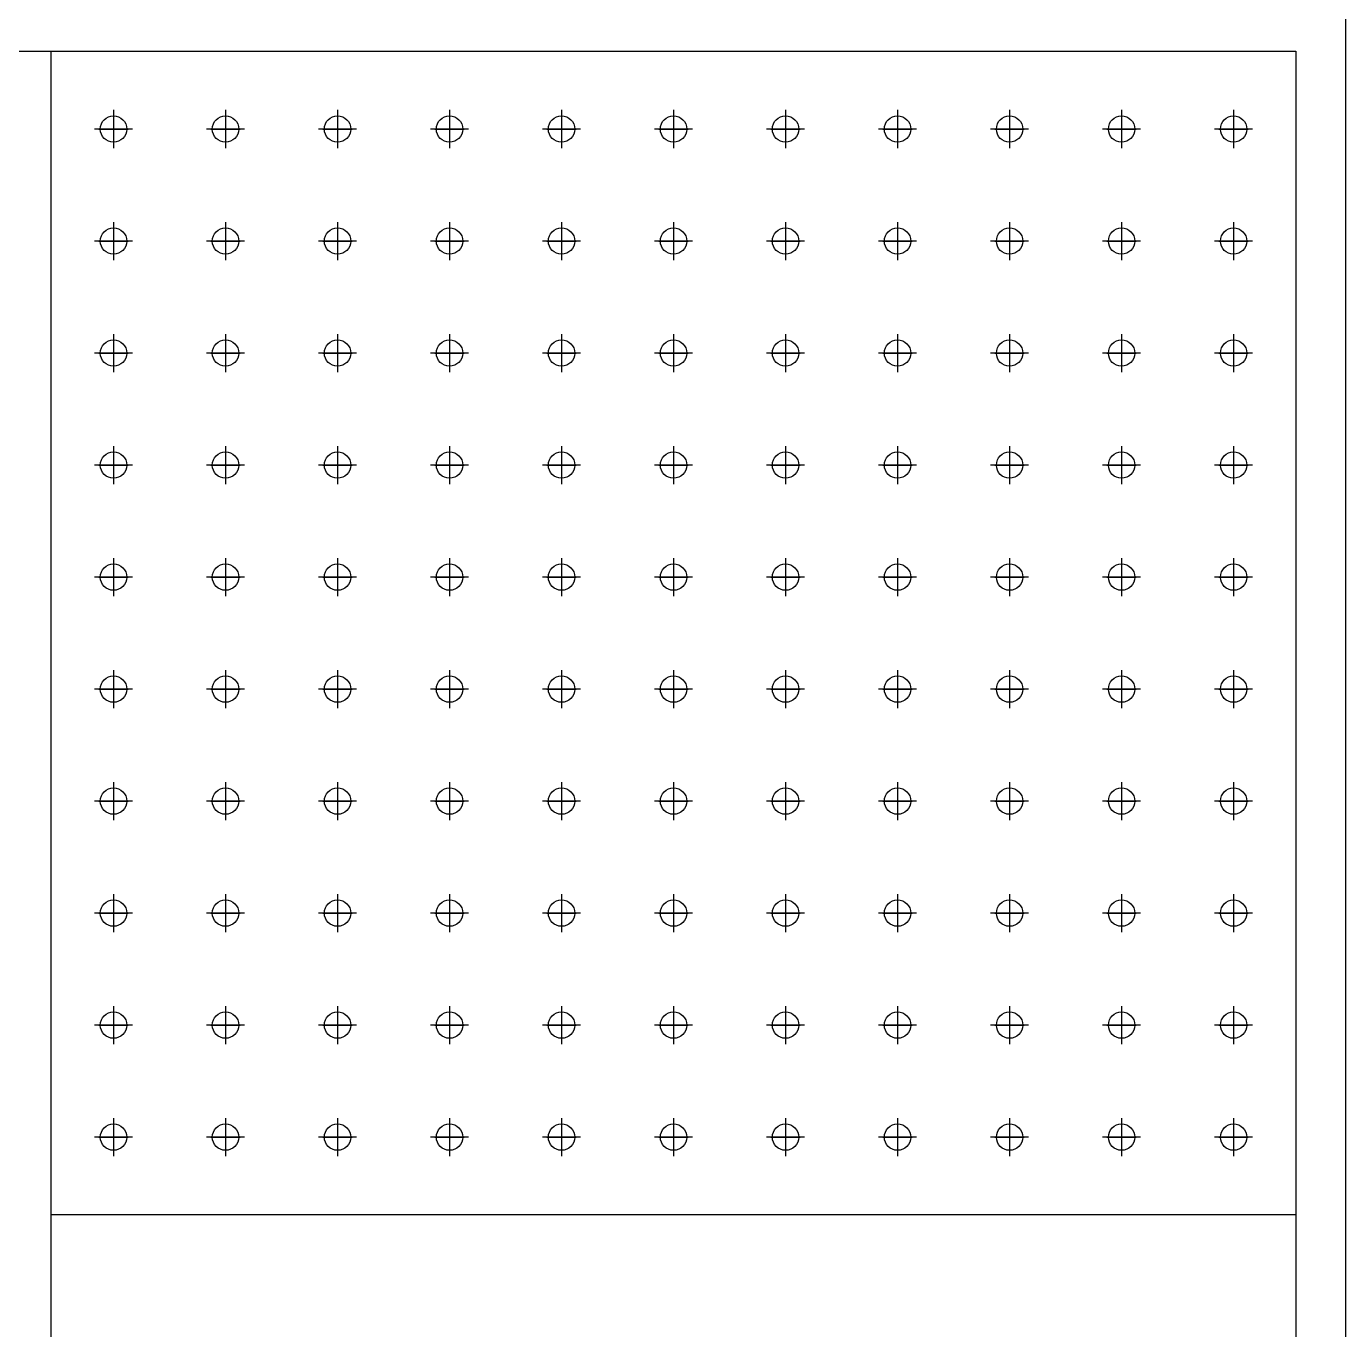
# Model space of a CAD drawing. Header units: millimetres. Extents: x 0 to 16815, y 0 to 11890.
# Drawn here: x 5925 to 6985, y 9339 to 10386 of the extents above; entities that cross this region are included whole.
import ezdxf

# ---------------------------------------------------------------- set-up
doc = ezdxf.new("R2010")
doc.units = ezdxf.units.MM
doc.linetypes.add('CENTER', pattern=[2, 1.25, -0.25, 0.25, -0.25])
doc.layers.add('CENTER', color=1, linetype='CENTER')

msp = doc.modelspace()

# ---------------------------------------------------------------- linework, layer by layer
at = {"color": 3}
for p, q in [((5944.8, 8046.3), (5944.8, 10366.3)), ((6944.8, 9431.3), (5944.8, 9431.3))]:
    msp.add_line(p, q, dxfattribs=at)
for points in [[(2384.8, 8006.3), (2384.8, 10406.3), (6984.8, 10406.3), (6984.8, 8006.3)], [(2424.8, 8046.3), (2424.8, 10366.3), (6944.8, 10366.3), (6944.8, 8046.3)]]:
    msp.add_lwpolyline(points, close=True, dxfattribs=at)
for centre in [(5994.8, 10303.8), (6084.8, 10303.8), (6174.8, 10303.8), (6264.8, 10303.8), (6354.8, 10303.8), (6444.8, 10303.8), (6534.8, 10303.8), (6624.8, 10303.8), (6714.8, 10303.8), (6804.8, 10303.8), (6894.8, 10303.8), (5994.8, 10213.8), (6084.8, 10213.8), (6174.8, 10213.8), (6264.8, 10213.8), (6354.8, 10213.8), (6444.8, 10213.8), (6534.8, 10213.8), (6624.8, 10213.8), (6714.8, 10213.8), (6804.8, 10213.8), (6894.8, 10213.8), (5994.8, 10123.8), (6084.8, 10123.8), (6174.8, 10123.8), (6264.8, 10123.8), (6354.8, 10123.8), (6444.8, 10123.8), (6534.8, 10123.8), (6624.8, 10123.8), (6714.8, 10123.8), (6804.8, 10123.8), (6894.8, 10123.8), (5994.8, 10033.8), (6084.8, 10033.8), (6174.8, 10033.8), (6264.8, 10033.8), (6354.8, 10033.8), (6444.8, 10033.8), (6534.8, 10033.8), (6624.8, 10033.8), (6714.8, 10033.8), (6804.8, 10033.8), (6894.8, 10033.8), (5994.8, 9943.8), (6084.8, 9943.8), (6174.8, 9943.8), (6264.8, 9943.8), (6354.8, 9943.8), (6444.8, 9943.8), (6534.8, 9943.8), (6624.8, 9943.8), (6714.8, 9943.8), (6804.8, 9943.8), (6894.8, 9943.8), (5994.8, 9853.8), (6084.8, 9853.8), (6174.8, 9853.8), (6264.8, 9853.8), (6354.8, 9853.8), (6444.8, 9853.8), (6534.8, 9853.8), (6624.8, 9853.8), (6714.8, 9853.8), (6804.8, 9853.8), (6894.8, 9853.8), (5994.8, 9763.8), (6084.8, 9763.8), (6174.8, 9763.8), (6264.8, 9763.8), (6354.8, 9763.8), (6444.8, 9763.8), (6534.8, 9763.8), (6624.8, 9763.8), (6714.8, 9763.8), (6804.8, 9763.8), (6894.8, 9763.8), (5994.8, 9673.8), (6084.8, 9673.8), (6174.8, 9673.8), (6264.8, 9673.8), (6354.8, 9673.8), (6444.8, 9673.8), (6534.8, 9673.8), (6624.8, 9673.8), (6714.8, 9673.8), (6804.8, 9673.8), (6894.8, 9673.8), (5994.8, 9583.8), (6084.8, 9583.8), (6174.8, 9583.8), (6264.8, 9583.8), (6354.8, 9583.8), (6444.8, 9583.8), (6534.8, 9583.8), (6624.8, 9583.8), (6714.8, 9583.8), (6804.8, 9583.8), (6894.8, 9583.8), (5994.8, 9493.8), (6084.8, 9493.8), (6174.8, 9493.8), (6264.8, 9493.8), (6354.8, 9493.8), (6444.8, 9493.8), (6534.8, 9493.8), (6624.8, 9493.8), (6714.8, 9493.8), (6804.8, 9493.8), (6894.8, 9493.8)]:
    msp.add_circle(centre, 10.6)
at = {"layer": 'CENTER', "linetype": 'CENTER', "ltscale": 50}
for p, q in [((5994.8, 10319.1), (5994.8, 10288.5)), ((5994.8, 10315.5), (5994.8, 10292)), ((6084.8, 10319.1), (6084.8, 10288.5)), ((6084.8, 10315.5), (6084.8, 10292)), ((6174.8, 10319.1), (6174.8, 10288.5)), ((6174.8, 10315.5), (6174.8, 10292)), ((6264.8, 10319.1), (6264.8, 10288.5)), ((6264.8, 10315.5), (6264.8, 10292)), ((6354.8, 10319.1), (6354.8, 10288.5)), ((6354.8, 10315.5), (6354.8, 10292)), ((6444.8, 10319.1), (6444.8, 10288.5)), ((6444.8, 10315.5), (6444.8, 10292)), ((6534.8, 10319.1), (6534.8, 10288.5)), ((6534.8, 10315.5), (6534.8, 10292)), ((6624.8, 10319.1), (6624.8, 10288.5)), ((6624.8, 10315.5), (6624.8, 10292)), ((6714.8, 10319.1), (6714.8, 10288.5)), ((6714.8, 10315.5), (6714.8, 10292)), ((6804.8, 10319.1), (6804.8, 10288.5)), ((6804.8, 10315.5), (6804.8, 10292)), ((6894.8, 10319.1), (6894.8, 10288.5)), ((6894.8, 10315.5), (6894.8, 10292)), ((6010.1, 10303.8), (5979.5, 10303.8)), ((5983, 10303.8), (6006.6, 10303.8)), ((6006.6, 10303.8), (5983, 10303.8)), ((5983, 10303.8), (6006.6, 10303.8)), ((6100.1, 10303.8), (6069.5, 10303.8)), ((6073, 10303.8), (6096.6, 10303.8)), ((6096.6, 10303.8), (6073, 10303.8)), ((6073, 10303.8), (6096.6, 10303.8)), ((6190.1, 10303.8), (6159.5, 10303.8)), ((6163, 10303.8), (6186.6, 10303.8)), ((6186.6, 10303.8), (6163, 10303.8)), ((6163, 10303.8), (6186.6, 10303.8)), ((6280.1, 10303.8), (6249.5, 10303.8)), ((6253, 10303.8), (6276.6, 10303.8)), ((6276.6, 10303.8), (6253, 10303.8)), ((6253, 10303.8), (6276.6, 10303.8)), ((6370.1, 10303.8), (6339.5, 10303.8)), ((6343, 10303.8), (6366.6, 10303.8)), ((6366.6, 10303.8), (6343, 10303.8)), ((6343, 10303.8), (6366.6, 10303.8)), ((6460.1, 10303.8), (6429.5, 10303.8)), ((6433, 10303.8), (6456.6, 10303.8)), ((6456.6, 10303.8), (6433, 10303.8)), ((6433, 10303.8), (6456.6, 10303.8)), ((6550.1, 10303.8), (6519.5, 10303.8)), ((6523, 10303.8), (6546.6, 10303.8)), ((6546.6, 10303.8), (6523, 10303.8)), ((6523, 10303.8), (6546.6, 10303.8)), ((6640.1, 10303.8), (6609.5, 10303.8)), ((6613, 10303.8), (6636.6, 10303.8)), ((6636.6, 10303.8), (6613, 10303.8)), ((6613, 10303.8), (6636.6, 10303.8)), ((6730.1, 10303.8), (6699.5, 10303.8)), ((6703, 10303.8), (6726.6, 10303.8)), ((6726.6, 10303.8), (6703, 10303.8)), ((6703, 10303.8), (6726.6, 10303.8)), ((6820.1, 10303.8), (6789.5, 10303.8)), ((6793, 10303.8), (6816.6, 10303.8)), ((6816.6, 10303.8), (6793, 10303.8)), ((6793, 10303.8), (6816.6, 10303.8)), ((6910.1, 10303.8), (6879.5, 10303.8)), ((6883, 10303.8), (6906.6, 10303.8)), ((6906.6, 10303.8), (6883, 10303.8)), ((6883, 10303.8), (6906.6, 10303.8)), ((5994.8, 10229.1), (5994.8, 10198.5)), ((6084.8, 10229.1), (6084.8, 10198.5)), ((6174.8, 10229.1), (6174.8, 10198.5)), ((6264.8, 10229.1), (6264.8, 10198.5)), ((6354.8, 10229.1), (6354.8, 10198.5)), ((6444.8, 10229.1), (6444.8, 10198.5)), ((6534.8, 10229.1), (6534.8, 10198.5)), ((6624.8, 10229.1), (6624.8, 10198.5)), ((6714.8, 10229.1), (6714.8, 10198.5)), ((6804.8, 10229.1), (6804.8, 10198.5)), ((6894.8, 10229.1), (6894.8, 10198.5)), ((5994.8, 10225.5), (5994.8, 10202)), ((6084.8, 10225.5), (6084.8, 10202)), ((6174.8, 10225.5), (6174.8, 10202)), ((6264.8, 10225.5), (6264.8, 10202)), ((6354.8, 10225.5), (6354.8, 10202)), ((6444.8, 10225.5), (6444.8, 10202)), ((6534.8, 10225.5), (6534.8, 10202)), ((6624.8, 10225.5), (6624.8, 10202)), ((6714.8, 10225.5), (6714.8, 10202)), ((6804.8, 10225.5), (6804.8, 10202)), ((6894.8, 10225.5), (6894.8, 10202)), ((6010.1, 10213.8), (5979.5, 10213.8)), ((5983, 10213.8), (6006.6, 10213.8)), ((6006.6, 10213.8), (5983, 10213.8)), ((5983, 10213.8), (6006.6, 10213.8)), ((6100.1, 10213.8), (6069.5, 10213.8)), ((6073, 10213.8), (6096.6, 10213.8)), ((6096.6, 10213.8), (6073, 10213.8)), ((6073, 10213.8), (6096.6, 10213.8)), ((6190.1, 10213.8), (6159.5, 10213.8)), ((6163, 10213.8), (6186.6, 10213.8)), ((6186.6, 10213.8), (6163, 10213.8)), ((6163, 10213.8), (6186.6, 10213.8)), ((6280.1, 10213.8), (6249.5, 10213.8)), ((6253, 10213.8), (6276.6, 10213.8)), ((6276.6, 10213.8), (6253, 10213.8)), ((6253, 10213.8), (6276.6, 10213.8)), ((6370.1, 10213.8), (6339.5, 10213.8)), ((6343, 10213.8), (6366.6, 10213.8)), ((6366.6, 10213.8), (6343, 10213.8)), ((6343, 10213.8), (6366.6, 10213.8)), ((6460.1, 10213.8), (6429.5, 10213.8)), ((6433, 10213.8), (6456.6, 10213.8)), ((6456.6, 10213.8), (6433, 10213.8)), ((6433, 10213.8), (6456.6, 10213.8)), ((6550.1, 10213.8), (6519.5, 10213.8)), ((6523, 10213.8), (6546.6, 10213.8)), ((6546.6, 10213.8), (6523, 10213.8)), ((6523, 10213.8), (6546.6, 10213.8)), ((6640.1, 10213.8), (6609.5, 10213.8)), ((6613, 10213.8), (6636.6, 10213.8)), ((6636.6, 10213.8), (6613, 10213.8)), ((6613, 10213.8), (6636.6, 10213.8)), ((6730.1, 10213.8), (6699.5, 10213.8)), ((6703, 10213.8), (6726.6, 10213.8)), ((6726.6, 10213.8), (6703, 10213.8)), ((6703, 10213.8), (6726.6, 10213.8)), ((6820.1, 10213.8), (6789.5, 10213.8)), ((6793, 10213.8), (6816.6, 10213.8)), ((6816.6, 10213.8), (6793, 10213.8)), ((6793, 10213.8), (6816.6, 10213.8)), ((6910.1, 10213.8), (6879.5, 10213.8)), ((6883, 10213.8), (6906.6, 10213.8)), ((6906.6, 10213.8), (6883, 10213.8)), ((6883, 10213.8), (6906.6, 10213.8)), ((5994.8, 10139.1), (5994.8, 10108.5)), ((5994.8, 10135.5), (5994.8, 10112)), ((6084.8, 10139.1), (6084.8, 10108.5)), ((6084.8, 10135.5), (6084.8, 10112)), ((6174.8, 10139.1), (6174.8, 10108.5)), ((6174.8, 10135.5), (6174.8, 10112)), ((6264.8, 10139.1), (6264.8, 10108.5)), ((6264.8, 10135.5), (6264.8, 10112)), ((6354.8, 10139.1), (6354.8, 10108.5)), ((6354.8, 10135.5), (6354.8, 10112)), ((6444.8, 10139.1), (6444.8, 10108.5)), ((6444.8, 10135.5), (6444.8, 10112)), ((6534.8, 10139.1), (6534.8, 10108.5)), ((6534.8, 10135.5), (6534.8, 10112)), ((6624.8, 10139.1), (6624.8, 10108.5)), ((6624.8, 10135.5), (6624.8, 10112)), ((6714.8, 10139.1), (6714.8, 10108.5)), ((6714.8, 10135.5), (6714.8, 10112)), ((6804.8, 10139.1), (6804.8, 10108.5)), ((6804.8, 10135.5), (6804.8, 10112)), ((6894.8, 10139.1), (6894.8, 10108.5)), ((6894.8, 10135.5), (6894.8, 10112)), ((6010.1, 10123.8), (5979.5, 10123.8)), ((5983, 10123.8), (6006.6, 10123.8)), ((6006.6, 10123.8), (5983, 10123.8)), ((5983, 10123.8), (6006.6, 10123.8)), ((6100.1, 10123.8), (6069.5, 10123.8)), ((6073, 10123.8), (6096.6, 10123.8)), ((6096.6, 10123.8), (6073, 10123.8)), ((6073, 10123.8), (6096.6, 10123.8)), ((6190.1, 10123.8), (6159.5, 10123.8)), ((6163, 10123.8), (6186.6, 10123.8)), ((6186.6, 10123.8), (6163, 10123.8)), ((6163, 10123.8), (6186.6, 10123.8)), ((6280.1, 10123.8), (6249.5, 10123.8)), ((6253, 10123.8), (6276.6, 10123.8)), ((6276.6, 10123.8), (6253, 10123.8)), ((6253, 10123.8), (6276.6, 10123.8)), ((6370.1, 10123.8), (6339.5, 10123.8)), ((6343, 10123.8), (6366.6, 10123.8)), ((6366.6, 10123.8), (6343, 10123.8)), ((6343, 10123.8), (6366.6, 10123.8)), ((6460.1, 10123.8), (6429.5, 10123.8)), ((6433, 10123.8), (6456.6, 10123.8)), ((6456.6, 10123.8), (6433, 10123.8)), ((6433, 10123.8), (6456.6, 10123.8)), ((6550.1, 10123.8), (6519.5, 10123.8)), ((6523, 10123.8), (6546.6, 10123.8)), ((6546.6, 10123.8), (6523, 10123.8)), ((6523, 10123.8), (6546.6, 10123.8)), ((6640.1, 10123.8), (6609.5, 10123.8)), ((6613, 10123.8), (6636.6, 10123.8)), ((6636.6, 10123.8), (6613, 10123.8)), ((6613, 10123.8), (6636.6, 10123.8)), ((6730.1, 10123.8), (6699.5, 10123.8)), ((6703, 10123.8), (6726.6, 10123.8)), ((6726.6, 10123.8), (6703, 10123.8)), ((6703, 10123.8), (6726.6, 10123.8)), ((6820.1, 10123.8), (6789.5, 10123.8)), ((6793, 10123.8), (6816.6, 10123.8)), ((6816.6, 10123.8), (6793, 10123.8)), ((6793, 10123.8), (6816.6, 10123.8)), ((6910.1, 10123.8), (6879.5, 10123.8)), ((6883, 10123.8), (6906.6, 10123.8)), ((6906.6, 10123.8), (6883, 10123.8)), ((6883, 10123.8), (6906.6, 10123.8)), ((5994.8, 10049.1), (5994.8, 10018.5)), ((6084.8, 10049.1), (6084.8, 10018.5)), ((6174.8, 10049.1), (6174.8, 10018.5)), ((6264.8, 10049.1), (6264.8, 10018.5)), ((6354.8, 10049.1), (6354.8, 10018.5)), ((6444.8, 10049.1), (6444.8, 10018.5)), ((6534.8, 10049.1), (6534.8, 10018.5)), ((6624.8, 10049.1), (6624.8, 10018.5)), ((6714.8, 10049.1), (6714.8, 10018.5)), ((6804.8, 10049.1), (6804.8, 10018.5)), ((6894.8, 10049.1), (6894.8, 10018.5)), ((5994.8, 10045.5), (5994.8, 10022)), ((6084.8, 10045.5), (6084.8, 10022)), ((6174.8, 10045.5), (6174.8, 10022)), ((6264.8, 10045.5), (6264.8, 10022)), ((6354.8, 10045.5), (6354.8, 10022)), ((6444.8, 10045.5), (6444.8, 10022)), ((6534.8, 10045.5), (6534.8, 10022)), ((6624.8, 10045.5), (6624.8, 10022)), ((6714.8, 10045.5), (6714.8, 10022)), ((6804.8, 10045.5), (6804.8, 10022)), ((6894.8, 10045.5), (6894.8, 10022)), ((6010.1, 10033.8), (5979.5, 10033.8)), ((5983, 10033.8), (6006.6, 10033.8)), ((6006.6, 10033.8), (5983, 10033.8)), ((5983, 10033.8), (6006.6, 10033.8)), ((6100.1, 10033.8), (6069.5, 10033.8)), ((6073, 10033.8), (6096.6, 10033.8)), ((6096.6, 10033.8), (6073, 10033.8)), ((6073, 10033.8), (6096.6, 10033.8)), ((6190.1, 10033.8), (6159.5, 10033.8)), ((6163, 10033.8), (6186.6, 10033.8)), ((6186.6, 10033.8), (6163, 10033.8)), ((6163, 10033.8), (6186.6, 10033.8)), ((6280.1, 10033.8), (6249.5, 10033.8)), ((6253, 10033.8), (6276.6, 10033.8)), ((6276.6, 10033.8), (6253, 10033.8)), ((6253, 10033.8), (6276.6, 10033.8)), ((6370.1, 10033.8), (6339.5, 10033.8)), ((6343, 10033.8), (6366.6, 10033.8)), ((6366.6, 10033.8), (6343, 10033.8)), ((6343, 10033.8), (6366.6, 10033.8)), ((6460.1, 10033.8), (6429.5, 10033.8)), ((6433, 10033.8), (6456.6, 10033.8)), ((6456.6, 10033.8), (6433, 10033.8)), ((6433, 10033.8), (6456.6, 10033.8)), ((6550.1, 10033.8), (6519.5, 10033.8)), ((6523, 10033.8), (6546.6, 10033.8)), ((6546.6, 10033.8), (6523, 10033.8)), ((6523, 10033.8), (6546.6, 10033.8)), ((6640.1, 10033.8), (6609.5, 10033.8)), ((6613, 10033.8), (6636.6, 10033.8)), ((6636.6, 10033.8), (6613, 10033.8)), ((6613, 10033.8), (6636.6, 10033.8)), ((6730.1, 10033.8), (6699.5, 10033.8)), ((6703, 10033.8), (6726.6, 10033.8)), ((6726.6, 10033.8), (6703, 10033.8)), ((6703, 10033.8), (6726.6, 10033.8)), ((6820.1, 10033.8), (6789.5, 10033.8)), ((6793, 10033.8), (6816.6, 10033.8)), ((6816.6, 10033.8), (6793, 10033.8)), ((6793, 10033.8), (6816.6, 10033.8)), ((6910.1, 10033.8), (6879.5, 10033.8)), ((6883, 10033.8), (6906.6, 10033.8)), ((6906.6, 10033.8), (6883, 10033.8)), ((6883, 10033.8), (6906.6, 10033.8)), ((5994.8, 9959.1), (5994.8, 9928.5)), ((5994.8, 9955.5), (5994.8, 9932)), ((6084.8, 9959.1), (6084.8, 9928.5)), ((6084.8, 9955.5), (6084.8, 9932)), ((6174.8, 9959.1), (6174.8, 9928.5)), ((6174.8, 9955.5), (6174.8, 9932)), ((6264.8, 9959.1), (6264.8, 9928.5)), ((6264.8, 9955.5), (6264.8, 9932)), ((6354.8, 9959.1), (6354.8, 9928.5)), ((6354.8, 9955.5), (6354.8, 9932)), ((6444.8, 9959.1), (6444.8, 9928.5)), ((6444.8, 9955.5), (6444.8, 9932)), ((6534.8, 9959.1), (6534.8, 9928.5)), ((6534.8, 9955.5), (6534.8, 9932)), ((6624.8, 9959.1), (6624.8, 9928.5)), ((6624.8, 9955.5), (6624.8, 9932)), ((6714.8, 9959.1), (6714.8, 9928.5)), ((6714.8, 9955.5), (6714.8, 9932)), ((6804.8, 9959.1), (6804.8, 9928.5)), ((6804.8, 9955.5), (6804.8, 9932)), ((6894.8, 9959.1), (6894.8, 9928.5)), ((6894.8, 9955.5), (6894.8, 9932)), ((6010.1, 9943.8), (5979.5, 9943.8)), ((5983, 9943.8), (6006.6, 9943.8)), ((6006.6, 9943.8), (5983, 9943.8)), ((5983, 9943.8), (6006.6, 9943.8)), ((6100.1, 9943.8), (6069.5, 9943.8)), ((6073, 9943.8), (6096.6, 9943.8)), ((6096.6, 9943.8), (6073, 9943.8)), ((6073, 9943.8), (6096.6, 9943.8)), ((6190.1, 9943.8), (6159.5, 9943.8)), ((6163, 9943.8), (6186.6, 9943.8)), ((6186.6, 9943.8), (6163, 9943.8)), ((6163, 9943.8), (6186.6, 9943.8)), ((6280.1, 9943.8), (6249.5, 9943.8)), ((6253, 9943.8), (6276.6, 9943.8)), ((6276.6, 9943.8), (6253, 9943.8)), ((6253, 9943.8), (6276.6, 9943.8)), ((6370.1, 9943.8), (6339.5, 9943.8)), ((6343, 9943.8), (6366.6, 9943.8)), ((6366.6, 9943.8), (6343, 9943.8)), ((6343, 9943.8), (6366.6, 9943.8)), ((6460.1, 9943.8), (6429.5, 9943.8)), ((6433, 9943.8), (6456.6, 9943.8)), ((6456.6, 9943.8), (6433, 9943.8)), ((6433, 9943.8), (6456.6, 9943.8)), ((6550.1, 9943.8), (6519.5, 9943.8)), ((6523, 9943.8), (6546.6, 9943.8)), ((6546.6, 9943.8), (6523, 9943.8)), ((6523, 9943.8), (6546.6, 9943.8)), ((6640.1, 9943.8), (6609.5, 9943.8)), ((6613, 9943.8), (6636.6, 9943.8)), ((6636.6, 9943.8), (6613, 9943.8)), ((6613, 9943.8), (6636.6, 9943.8)), ((6730.1, 9943.8), (6699.5, 9943.8)), ((6703, 9943.8), (6726.6, 9943.8)), ((6726.6, 9943.8), (6703, 9943.8)), ((6703, 9943.8), (6726.6, 9943.8)), ((6820.1, 9943.8), (6789.5, 9943.8)), ((6793, 9943.8), (6816.6, 9943.8)), ((6816.6, 9943.8), (6793, 9943.8)), ((6793, 9943.8), (6816.6, 9943.8)), ((6910.1, 9943.8), (6879.5, 9943.8)), ((6883, 9943.8), (6906.6, 9943.8)), ((6906.6, 9943.8), (6883, 9943.8)), ((6883, 9943.8), (6906.6, 9943.8)), ((5994.8, 9869.1), (5994.8, 9838.5)), ((6084.8, 9869.1), (6084.8, 9838.5)), ((6174.8, 9869.1), (6174.8, 9838.5)), ((6264.8, 9869.1), (6264.8, 9838.5)), ((6354.8, 9869.1), (6354.8, 9838.5)), ((6444.8, 9869.1), (6444.8, 9838.5)), ((6534.8, 9869.1), (6534.8, 9838.5)), ((6624.8, 9869.1), (6624.8, 9838.5)), ((6714.8, 9869.1), (6714.8, 9838.5)), ((6804.8, 9869.1), (6804.8, 9838.5)), ((6894.8, 9869.1), (6894.8, 9838.5)), ((5994.8, 9865.5), (5994.8, 9842)), ((6084.8, 9865.5), (6084.8, 9842)), ((6174.8, 9865.5), (6174.8, 9842)), ((6264.8, 9865.5), (6264.8, 9842)), ((6354.8, 9865.5), (6354.8, 9842)), ((6444.8, 9865.5), (6444.8, 9842)), ((6534.8, 9865.5), (6534.8, 9842)), ((6624.8, 9865.5), (6624.8, 9842)), ((6714.8, 9865.5), (6714.8, 9842)), ((6804.8, 9865.5), (6804.8, 9842)), ((6894.8, 9865.5), (6894.8, 9842)), ((6010.1, 9853.8), (5979.5, 9853.8)), ((5983, 9853.8), (6006.6, 9853.8)), ((6006.6, 9853.8), (5983, 9853.8)), ((5983, 9853.8), (6006.6, 9853.8)), ((6100.1, 9853.8), (6069.5, 9853.8)), ((6073, 9853.8), (6096.6, 9853.8)), ((6096.6, 9853.8), (6073, 9853.8)), ((6073, 9853.8), (6096.6, 9853.8)), ((6190.1, 9853.8), (6159.5, 9853.8)), ((6163, 9853.8), (6186.6, 9853.8)), ((6186.6, 9853.8), (6163, 9853.8)), ((6163, 9853.8), (6186.6, 9853.8)), ((6280.1, 9853.8), (6249.5, 9853.8)), ((6253, 9853.8), (6276.6, 9853.8)), ((6276.6, 9853.8), (6253, 9853.8)), ((6253, 9853.8), (6276.6, 9853.8)), ((6370.1, 9853.8), (6339.5, 9853.8)), ((6343, 9853.8), (6366.6, 9853.8)), ((6366.6, 9853.8), (6343, 9853.8)), ((6343, 9853.8), (6366.6, 9853.8)), ((6460.1, 9853.8), (6429.5, 9853.8)), ((6433, 9853.8), (6456.6, 9853.8)), ((6456.6, 9853.8), (6433, 9853.8)), ((6433, 9853.8), (6456.6, 9853.8)), ((6550.1, 9853.8), (6519.5, 9853.8)), ((6523, 9853.8), (6546.6, 9853.8)), ((6546.6, 9853.8), (6523, 9853.8)), ((6523, 9853.8), (6546.6, 9853.8)), ((6640.1, 9853.8), (6609.5, 9853.8)), ((6613, 9853.8), (6636.6, 9853.8)), ((6636.6, 9853.8), (6613, 9853.8)), ((6613, 9853.8), (6636.6, 9853.8)), ((6730.1, 9853.8), (6699.5, 9853.8)), ((6703, 9853.8), (6726.6, 9853.8)), ((6726.6, 9853.8), (6703, 9853.8)), ((6703, 9853.8), (6726.6, 9853.8)), ((6820.1, 9853.8), (6789.5, 9853.8)), ((6793, 9853.8), (6816.6, 9853.8)), ((6816.6, 9853.8), (6793, 9853.8)), ((6793, 9853.8), (6816.6, 9853.8)), ((6910.1, 9853.8), (6879.5, 9853.8)), ((6883, 9853.8), (6906.6, 9853.8)), ((6906.6, 9853.8), (6883, 9853.8)), ((6883, 9853.8), (6906.6, 9853.8)), ((5994.8, 9779.1), (5994.8, 9748.5)), ((5994.8, 9775.5), (5994.8, 9752)), ((6084.8, 9779.1), (6084.8, 9748.5)), ((6084.8, 9775.5), (6084.8, 9752)), ((6174.8, 9779.1), (6174.8, 9748.5)), ((6174.8, 9775.5), (6174.8, 9752)), ((6264.8, 9779.1), (6264.8, 9748.5)), ((6264.8, 9775.5), (6264.8, 9752)), ((6354.8, 9779.1), (6354.8, 9748.5)), ((6354.8, 9775.5), (6354.8, 9752)), ((6444.8, 9779.1), (6444.8, 9748.5)), ((6444.8, 9775.5), (6444.8, 9752)), ((6534.8, 9779.1), (6534.8, 9748.5)), ((6534.8, 9775.5), (6534.8, 9752)), ((6624.8, 9779.1), (6624.8, 9748.5)), ((6624.8, 9775.5), (6624.8, 9752)), ((6714.8, 9779.1), (6714.8, 9748.5)), ((6714.8, 9775.5), (6714.8, 9752)), ((6804.8, 9779.1), (6804.8, 9748.5)), ((6804.8, 9775.5), (6804.8, 9752)), ((6894.8, 9779.1), (6894.8, 9748.5)), ((6894.8, 9775.5), (6894.8, 9752)), ((6010.1, 9763.8), (5979.5, 9763.8)), ((5983, 9763.8), (6006.6, 9763.8)), ((6006.6, 9763.8), (5983, 9763.8)), ((5983, 9763.8), (6006.6, 9763.8)), ((6100.1, 9763.8), (6069.5, 9763.8)), ((6073, 9763.8), (6096.6, 9763.8)), ((6096.6, 9763.8), (6073, 9763.8)), ((6073, 9763.8), (6096.6, 9763.8)), ((6190.1, 9763.8), (6159.5, 9763.8)), ((6163, 9763.8), (6186.6, 9763.8)), ((6186.6, 9763.8), (6163, 9763.8)), ((6163, 9763.8), (6186.6, 9763.8)), ((6280.1, 9763.8), (6249.5, 9763.8)), ((6253, 9763.8), (6276.6, 9763.8)), ((6276.6, 9763.8), (6253, 9763.8)), ((6253, 9763.8), (6276.6, 9763.8)), ((6370.1, 9763.8), (6339.5, 9763.8)), ((6343, 9763.8), (6366.6, 9763.8)), ((6366.6, 9763.8), (6343, 9763.8)), ((6343, 9763.8), (6366.6, 9763.8)), ((6460.1, 9763.8), (6429.5, 9763.8)), ((6433, 9763.8), (6456.6, 9763.8)), ((6456.6, 9763.8), (6433, 9763.8)), ((6433, 9763.8), (6456.6, 9763.8)), ((6550.1, 9763.8), (6519.5, 9763.8)), ((6523, 9763.8), (6546.6, 9763.8)), ((6546.6, 9763.8), (6523, 9763.8)), ((6523, 9763.8), (6546.6, 9763.8)), ((6640.1, 9763.8), (6609.5, 9763.8)), ((6613, 9763.8), (6636.6, 9763.8)), ((6636.6, 9763.8), (6613, 9763.8)), ((6613, 9763.8), (6636.6, 9763.8)), ((6730.1, 9763.8), (6699.5, 9763.8)), ((6703, 9763.8), (6726.6, 9763.8)), ((6726.6, 9763.8), (6703, 9763.8)), ((6703, 9763.8), (6726.6, 9763.8)), ((6820.1, 9763.8), (6789.5, 9763.8)), ((6793, 9763.8), (6816.6, 9763.8)), ((6816.6, 9763.8), (6793, 9763.8)), ((6793, 9763.8), (6816.6, 9763.8)), ((6910.1, 9763.8), (6879.5, 9763.8)), ((6883, 9763.8), (6906.6, 9763.8)), ((6906.6, 9763.8), (6883, 9763.8)), ((6883, 9763.8), (6906.6, 9763.8)), ((5994.8, 9689.1), (5994.8, 9658.5)), ((6084.8, 9689.1), (6084.8, 9658.5)), ((6174.8, 9689.1), (6174.8, 9658.5)), ((6264.8, 9689.1), (6264.8, 9658.5)), ((6354.8, 9689.1), (6354.8, 9658.5)), ((6444.8, 9689.1), (6444.8, 9658.5)), ((6534.8, 9689.1), (6534.8, 9658.5)), ((6624.8, 9689.1), (6624.8, 9658.5)), ((6714.8, 9689.1), (6714.8, 9658.5)), ((6804.8, 9689.1), (6804.8, 9658.5)), ((6894.8, 9689.1), (6894.8, 9658.5)), ((5994.8, 9685.5), (5994.8, 9662)), ((6084.8, 9685.5), (6084.8, 9662)), ((6174.8, 9685.5), (6174.8, 9662)), ((6264.8, 9685.5), (6264.8, 9662)), ((6354.8, 9685.5), (6354.8, 9662)), ((6444.8, 9685.5), (6444.8, 9662)), ((6534.8, 9685.5), (6534.8, 9662)), ((6624.8, 9685.5), (6624.8, 9662)), ((6714.8, 9685.5), (6714.8, 9662)), ((6804.8, 9685.5), (6804.8, 9662)), ((6894.8, 9685.5), (6894.8, 9662)), ((6010.1, 9673.8), (5979.5, 9673.8)), ((5983, 9673.8), (6006.6, 9673.8)), ((6006.6, 9673.8), (5983, 9673.8)), ((5983, 9673.8), (6006.6, 9673.8)), ((6100.1, 9673.8), (6069.5, 9673.8)), ((6073, 9673.8), (6096.6, 9673.8)), ((6096.6, 9673.8), (6073, 9673.8)), ((6073, 9673.8), (6096.6, 9673.8)), ((6190.1, 9673.8), (6159.5, 9673.8)), ((6163, 9673.8), (6186.6, 9673.8)), ((6186.6, 9673.8), (6163, 9673.8)), ((6163, 9673.8), (6186.6, 9673.8)), ((6280.1, 9673.8), (6249.5, 9673.8)), ((6253, 9673.8), (6276.6, 9673.8)), ((6276.6, 9673.8), (6253, 9673.8)), ((6253, 9673.8), (6276.6, 9673.8)), ((6370.1, 9673.8), (6339.5, 9673.8)), ((6343, 9673.8), (6366.6, 9673.8)), ((6366.6, 9673.8), (6343, 9673.8)), ((6343, 9673.8), (6366.6, 9673.8)), ((6460.1, 9673.8), (6429.5, 9673.8)), ((6433, 9673.8), (6456.6, 9673.8)), ((6456.6, 9673.8), (6433, 9673.8)), ((6433, 9673.8), (6456.6, 9673.8)), ((6550.1, 9673.8), (6519.5, 9673.8)), ((6523, 9673.8), (6546.6, 9673.8)), ((6546.6, 9673.8), (6523, 9673.8)), ((6523, 9673.8), (6546.6, 9673.8)), ((6640.1, 9673.8), (6609.5, 9673.8)), ((6613, 9673.8), (6636.6, 9673.8)), ((6636.6, 9673.8), (6613, 9673.8)), ((6613, 9673.8), (6636.6, 9673.8)), ((6730.1, 9673.8), (6699.5, 9673.8)), ((6703, 9673.8), (6726.6, 9673.8)), ((6726.6, 9673.8), (6703, 9673.8)), ((6703, 9673.8), (6726.6, 9673.8)), ((6820.1, 9673.8), (6789.5, 9673.8)), ((6793, 9673.8), (6816.6, 9673.8)), ((6816.6, 9673.8), (6793, 9673.8)), ((6793, 9673.8), (6816.6, 9673.8)), ((6910.1, 9673.8), (6879.5, 9673.8)), ((6883, 9673.8), (6906.6, 9673.8)), ((6906.6, 9673.8), (6883, 9673.8)), ((6883, 9673.8), (6906.6, 9673.8)), ((5994.8, 9599.1), (5994.8, 9568.5)), ((5994.8, 9595.5), (5994.8, 9572)), ((6084.8, 9599.1), (6084.8, 9568.5)), ((6084.8, 9595.5), (6084.8, 9572)), ((6174.8, 9599.1), (6174.8, 9568.5)), ((6174.8, 9595.5), (6174.8, 9572)), ((6264.8, 9599.1), (6264.8, 9568.5)), ((6264.8, 9595.5), (6264.8, 9572)), ((6354.8, 9599.1), (6354.8, 9568.5)), ((6354.8, 9595.5), (6354.8, 9572)), ((6444.8, 9599.1), (6444.8, 9568.5)), ((6444.8, 9595.5), (6444.8, 9572)), ((6534.8, 9599.1), (6534.8, 9568.5)), ((6534.8, 9595.5), (6534.8, 9572)), ((6624.8, 9599.1), (6624.8, 9568.5)), ((6624.8, 9595.5), (6624.8, 9572)), ((6714.8, 9599.1), (6714.8, 9568.5)), ((6714.8, 9595.5), (6714.8, 9572)), ((6804.8, 9599.1), (6804.8, 9568.5)), ((6804.8, 9595.5), (6804.8, 9572)), ((6894.8, 9599.1), (6894.8, 9568.5)), ((6894.8, 9595.5), (6894.8, 9572)), ((6010.1, 9583.8), (5979.5, 9583.8)), ((5983, 9583.8), (6006.6, 9583.8)), ((6006.6, 9583.8), (5983, 9583.8)), ((5983, 9583.8), (6006.6, 9583.8)), ((6100.1, 9583.8), (6069.5, 9583.8)), ((6073, 9583.8), (6096.6, 9583.8)), ((6096.6, 9583.8), (6073, 9583.8)), ((6073, 9583.8), (6096.6, 9583.8)), ((6190.1, 9583.8), (6159.5, 9583.8)), ((6163, 9583.8), (6186.6, 9583.8)), ((6186.6, 9583.8), (6163, 9583.8)), ((6163, 9583.8), (6186.6, 9583.8)), ((6280.1, 9583.8), (6249.5, 9583.8)), ((6253, 9583.8), (6276.6, 9583.8)), ((6276.6, 9583.8), (6253, 9583.8)), ((6253, 9583.8), (6276.6, 9583.8)), ((6370.1, 9583.8), (6339.5, 9583.8)), ((6343, 9583.8), (6366.6, 9583.8)), ((6366.6, 9583.8), (6343, 9583.8)), ((6343, 9583.8), (6366.6, 9583.8)), ((6460.1, 9583.8), (6429.5, 9583.8)), ((6433, 9583.8), (6456.6, 9583.8)), ((6456.6, 9583.8), (6433, 9583.8)), ((6433, 9583.8), (6456.6, 9583.8)), ((6550.1, 9583.8), (6519.5, 9583.8)), ((6523, 9583.8), (6546.6, 9583.8)), ((6546.6, 9583.8), (6523, 9583.8)), ((6523, 9583.8), (6546.6, 9583.8)), ((6640.1, 9583.8), (6609.5, 9583.8)), ((6613, 9583.8), (6636.6, 9583.8)), ((6636.6, 9583.8), (6613, 9583.8)), ((6613, 9583.8), (6636.6, 9583.8)), ((6730.1, 9583.8), (6699.5, 9583.8)), ((6703, 9583.8), (6726.6, 9583.8)), ((6726.6, 9583.8), (6703, 9583.8)), ((6703, 9583.8), (6726.6, 9583.8)), ((6820.1, 9583.8), (6789.5, 9583.8)), ((6793, 9583.8), (6816.6, 9583.8)), ((6816.6, 9583.8), (6793, 9583.8)), ((6793, 9583.8), (6816.6, 9583.8)), ((6910.1, 9583.8), (6879.5, 9583.8)), ((6883, 9583.8), (6906.6, 9583.8)), ((6906.6, 9583.8), (6883, 9583.8)), ((6883, 9583.8), (6906.6, 9583.8)), ((5994.8, 9509.1), (5994.8, 9478.5)), ((6084.8, 9509.1), (6084.8, 9478.5)), ((6174.8, 9509.1), (6174.8, 9478.5)), ((6264.8, 9509.1), (6264.8, 9478.5)), ((6354.8, 9509.1), (6354.8, 9478.5)), ((6444.8, 9509.1), (6444.8, 9478.5)), ((6534.8, 9509.1), (6534.8, 9478.5)), ((6624.8, 9509.1), (6624.8, 9478.5)), ((6714.8, 9509.1), (6714.8, 9478.5)), ((6804.8, 9509.1), (6804.8, 9478.5)), ((6894.8, 9509.1), (6894.8, 9478.5)), ((5994.8, 9505.5), (5994.8, 9482)), ((6084.8, 9505.5), (6084.8, 9482)), ((6174.8, 9505.5), (6174.8, 9482)), ((6264.8, 9505.5), (6264.8, 9482)), ((6354.8, 9505.5), (6354.8, 9482)), ((6444.8, 9505.5), (6444.8, 9482)), ((6534.8, 9505.5), (6534.8, 9482)), ((6624.8, 9505.5), (6624.8, 9482)), ((6714.8, 9505.5), (6714.8, 9482)), ((6804.8, 9505.5), (6804.8, 9482)), ((6894.8, 9505.5), (6894.8, 9482)), ((6010.1, 9493.8), (5979.5, 9493.8)), ((5983, 9493.8), (6006.6, 9493.8)), ((6006.6, 9493.8), (5983, 9493.8)), ((5983, 9493.8), (6006.6, 9493.8)), ((6100.1, 9493.8), (6069.5, 9493.8)), ((6073, 9493.8), (6096.6, 9493.8)), ((6096.6, 9493.8), (6073, 9493.8)), ((6073, 9493.8), (6096.6, 9493.8)), ((6190.1, 9493.8), (6159.5, 9493.8)), ((6163, 9493.8), (6186.6, 9493.8)), ((6186.6, 9493.8), (6163, 9493.8)), ((6163, 9493.8), (6186.6, 9493.8)), ((6280.1, 9493.8), (6249.5, 9493.8)), ((6253, 9493.8), (6276.6, 9493.8)), ((6276.6, 9493.8), (6253, 9493.8)), ((6253, 9493.8), (6276.6, 9493.8)), ((6370.1, 9493.8), (6339.5, 9493.8)), ((6343, 9493.8), (6366.6, 9493.8)), ((6366.6, 9493.8), (6343, 9493.8)), ((6343, 9493.8), (6366.6, 9493.8)), ((6460.1, 9493.8), (6429.5, 9493.8)), ((6433, 9493.8), (6456.6, 9493.8)), ((6456.6, 9493.8), (6433, 9493.8)), ((6433, 9493.8), (6456.6, 9493.8)), ((6550.1, 9493.8), (6519.5, 9493.8)), ((6523, 9493.8), (6546.6, 9493.8)), ((6546.6, 9493.8), (6523, 9493.8)), ((6523, 9493.8), (6546.6, 9493.8)), ((6640.1, 9493.8), (6609.5, 9493.8)), ((6613, 9493.8), (6636.6, 9493.8)), ((6636.6, 9493.8), (6613, 9493.8)), ((6613, 9493.8), (6636.6, 9493.8)), ((6730.1, 9493.8), (6699.5, 9493.8)), ((6703, 9493.8), (6726.6, 9493.8)), ((6726.6, 9493.8), (6703, 9493.8)), ((6703, 9493.8), (6726.6, 9493.8)), ((6820.1, 9493.8), (6789.5, 9493.8)), ((6793, 9493.8), (6816.6, 9493.8)), ((6816.6, 9493.8), (6793, 9493.8)), ((6793, 9493.8), (6816.6, 9493.8)), ((6910.1, 9493.8), (6879.5, 9493.8)), ((6883, 9493.8), (6906.6, 9493.8)), ((6906.6, 9493.8), (6883, 9493.8)), ((6883, 9493.8), (6906.6, 9493.8))]:
    msp.add_line(p, q, dxfattribs=at)

doc.saveas('drawing.dxf')
